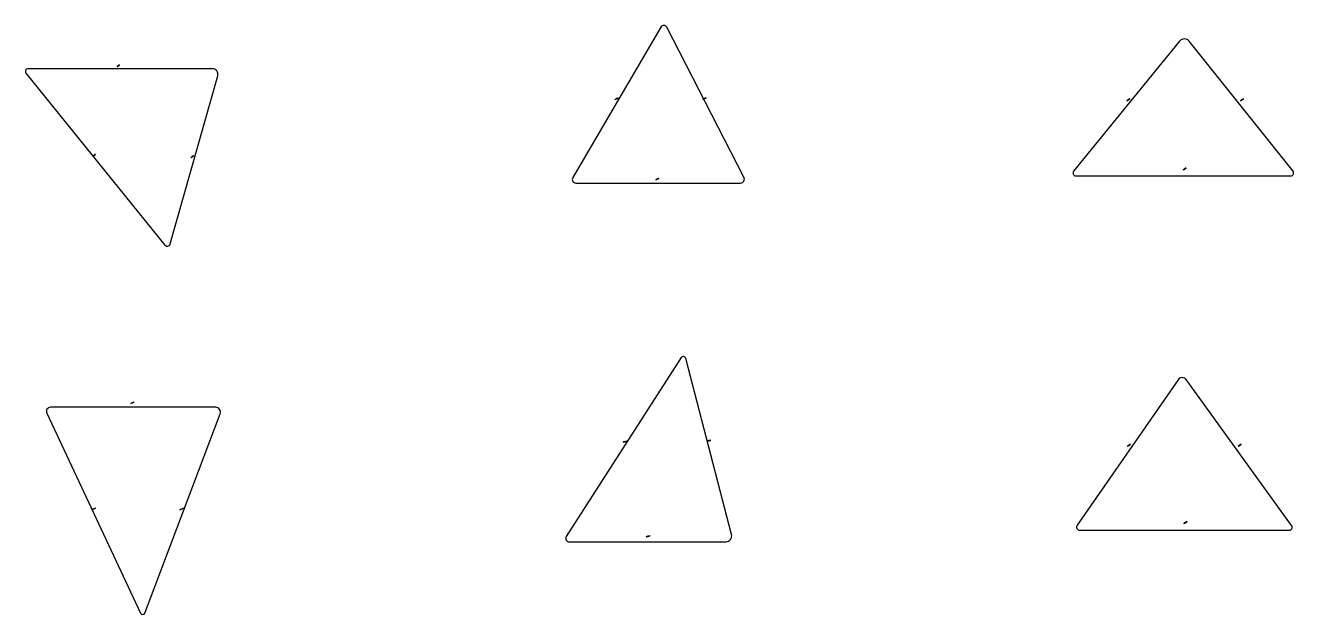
# Model space of a CAD drawing. Header units: metres. Extents: x -1 to 145, y -1 to 19.
# Drawn here: x 35.36 to 42.63, y 7.22 to 10.59 of the extents above; entities that cross this region are included whole.
import ezdxf

# ---------------------------------------------------------------- set-up
doc = ezdxf.new("R2010")
doc.units = ezdxf.units.M
doc.layers.add('LABELS', color=1, linetype='CONTINUOUS')
doc.layers.add('SHAPES', color=3, linetype='CONTINUOUS')

msp = doc.modelspace()

# ---------------------------------------------------------------- linework, layer by layer
at = {"layer": 'LABELS'}
for p, q in [((35.8886, 10.3579), (35.8946, 10.3627)), ((35.8913, 10.3601), (35.8886, 10.3579)), ((35.8913, 10.3601), (35.9028, 10.3693)), ((35.8913, 10.3601), (35.8994, 10.3667)), ((35.8967, 10.3645), (35.8913, 10.3601)), ((35.8967, 10.3645), (35.8913, 10.3601)), ((35.8916, 10.3603), (35.8913, 10.3601)), ((35.8913, 10.3601), (35.8916, 10.3603)), ((35.8916, 10.3603), (35.8913, 10.3601)), ((35.8913, 10.3601), (35.8916, 10.3603)), ((35.8973, 10.3649), (35.8916, 10.3603)), ((35.8916, 10.3603), (35.8973, 10.3649)), ((35.8916, 10.3603), (35.8973, 10.3649)), ((35.8946, 10.3627), (35.8916, 10.3603)), ((35.894, 10.3623), (35.9, 10.3671)), ((35.8943, 10.3625), (35.894, 10.3623)), ((35.8973, 10.3649), (35.8943, 10.3625)), ((35.8946, 10.3627), (35.8973, 10.3649)), ((35.9024, 10.3691), (35.8967, 10.3645)), ((35.9024, 10.3691), (35.8967, 10.3645)), ((35.9024, 10.3691), (35.8967, 10.3645)), ((35.8973, 10.3649), (35.9028, 10.3693)), ((35.9028, 10.3693), (35.8973, 10.3649)), ((35.8973, 10.3649), (35.9028, 10.3693)), ((35.8973, 10.3649), (35.9024, 10.3691)), ((35.8997, 10.3669), (35.8973, 10.3649)), ((35.8997, 10.3669), (35.8973, 10.3649)), ((35.8994, 10.3667), (35.9024, 10.3691)), ((35.9028, 10.3693), (35.9024, 10.3691)), ((35.9028, 10.3693), (35.9024, 10.3691)), ((35.9024, 10.3691), (35.9028, 10.3693)), ((35.9028, 10.3693), (35.9024, 10.3691)), ((38.7479, 10.1744), (38.7412, 10.171)), ((38.7412, 10.171), (38.7479, 10.1744)), ((38.7445, 10.1727), (38.7582, 10.1778)), ((38.7445, 10.1727), (38.7513, 10.1757)), ((38.7445, 10.1727), (38.7513, 10.1757)), ((38.7479, 10.1744), (38.7445, 10.1727)), ((38.7479, 10.1744), (38.7445, 10.1727)), ((38.7447, 10.1723), (38.7549, 10.1761)), ((38.7447, 10.1723), (38.7513, 10.1757)), ((38.7447, 10.1723), (38.7515, 10.1748)), ((38.7515, 10.1748), (38.7447, 10.1723)), ((38.7515, 10.1748), (38.7447, 10.1723)), ((38.7479, 10.1744), (38.748, 10.174)), ((38.7513, 10.1757), (38.748, 10.174)), ((38.748, 10.174), (38.7513, 10.1757)), ((38.748, 10.174), (38.7481, 10.1736)), ((38.7481, 10.1736), (38.7547, 10.177)), ((38.7481, 10.1736), (38.7547, 10.177)), ((38.7513, 10.1757), (38.7581, 10.1782)), ((38.7513, 10.1757), (38.7581, 10.1782)), ((38.7513, 10.1757), (38.7581, 10.1782)), ((38.7581, 10.1782), (38.7513, 10.1757)), ((38.7513, 10.1757), (38.7581, 10.1782)), ((38.7548, 10.1765), (38.7513, 10.1757)), ((38.7548, 10.1765), (38.7513, 10.1757)), ((38.7515, 10.1748), (38.7582, 10.1778)), ((38.7582, 10.1778), (38.7515, 10.1748)), ((38.7582, 10.1778), (38.7515, 10.1748)), ((38.7549, 10.1761), (38.7615, 10.1795)), ((38.7582, 10.1778), (38.7549, 10.1761)), ((38.7549, 10.1761), (38.7582, 10.1778)), ((38.7582, 10.1778), (38.7549, 10.1761)), ((38.7582, 10.1778), (38.7549, 10.1761)), ((38.7581, 10.1782), (38.7582, 10.1778)), ((38.7581, 10.1782), (38.7582, 10.1778)), ((38.7581, 10.1782), (38.7582, 10.1778)), ((38.7582, 10.1778), (38.7581, 10.1782)), ((38.7581, 10.1782), (38.7582, 10.1778)), ((38.7582, 10.1778), (38.7615, 10.1795)), ((39.252, 10.1754), (39.2454, 10.172)), ((39.252, 10.1754), (39.2454, 10.172)), ((39.2454, 10.172), (39.2488, 10.1732)), ((39.2454, 10.172), (39.2488, 10.1732)), ((39.2487, 10.1737), (39.2624, 10.1788)), ((39.2487, 10.1737), (39.2554, 10.1766)), ((39.2487, 10.1737), (39.2554, 10.1766)), ((39.252, 10.1754), (39.2487, 10.1737)), ((39.252, 10.1754), (39.2487, 10.1737)), ((39.2487, 10.1737), (39.2488, 10.1732)), ((39.2488, 10.1732), (39.2487, 10.1737)), ((39.2488, 10.1732), (39.2487, 10.1737)), ((39.2487, 10.1737), (39.2488, 10.1732)), ((39.2488, 10.1732), (39.2487, 10.1737)), ((39.2488, 10.1732), (39.2591, 10.1771)), ((39.2488, 10.1732), (39.2554, 10.1766)), ((39.2488, 10.1732), (39.2554, 10.1766)), ((39.2488, 10.1732), (39.2557, 10.1758)), ((39.2557, 10.1758), (39.2488, 10.1732)), ((39.2557, 10.1758), (39.2488, 10.1732)), ((39.2554, 10.1766), (39.2521, 10.1749)), ((39.2521, 10.1749), (39.2522, 10.1745)), ((39.2522, 10.1745), (39.2589, 10.1779)), ((39.2522, 10.1745), (39.2589, 10.1779)), ((39.2554, 10.1766), (39.2623, 10.1792)), ((39.2554, 10.1766), (39.2623, 10.1792)), ((39.2554, 10.1766), (39.2623, 10.1792)), ((39.2623, 10.1792), (39.2554, 10.1766)), ((39.2554, 10.1766), (39.2623, 10.1792)), ((39.259, 10.1775), (39.2554, 10.1766)), ((39.259, 10.1775), (39.2554, 10.1766)), ((39.2557, 10.1758), (39.2624, 10.1788)), ((39.2624, 10.1788), (39.2557, 10.1758)), ((39.2624, 10.1788), (39.2557, 10.1758)), ((39.2591, 10.1771), (39.2657, 10.1805)), ((39.2624, 10.1788), (39.2591, 10.1771)), ((39.2591, 10.1771), (39.2624, 10.1788)), ((39.2624, 10.1788), (39.2591, 10.1771)), ((39.2624, 10.1788), (39.2591, 10.1771)), ((39.2623, 10.1792), (39.2624, 10.1788)), ((39.2623, 10.1792), (39.2624, 10.1788)), ((39.2623, 10.1792), (39.2624, 10.1788)), ((39.2624, 10.1788), (39.2623, 10.1792)), ((39.2623, 10.1792), (39.2624, 10.1788)), ((39.2624, 10.1788), (39.2657, 10.1805)), ((41.6749, 10.1631), (41.6921, 10.1748)), ((41.6921, 10.1748), (41.6749, 10.1631)), ((41.6792, 10.1661), (41.6921, 10.1748)), ((41.6878, 10.1719), (41.6921, 10.1748)), ((41.6878, 10.1719), (41.6921, 10.1748)), ((41.6921, 10.1748), (41.6878, 10.1719)), ((41.6878, 10.1719), (41.6921, 10.1748)), ((41.6878, 10.1719), (41.6921, 10.1748)), ((41.6921, 10.1748), (41.6878, 10.1719)), ((41.6921, 10.1748), (41.6878, 10.1719)), ((41.6921, 10.1748), (41.6921, 10.1748)), ((41.6921, 10.1748), (41.6921, 10.1748)), ((41.6921, 10.1748), (41.6921, 10.1748)), ((41.6921, 10.1748), (41.6921, 10.1748)), ((41.6921, 10.1748), (41.6921, 10.1748)), ((42.3263, 10.1632), (42.3435, 10.1749)), ((42.3306, 10.1661), (42.3435, 10.1749)), ((42.3306, 10.1661), (42.3435, 10.1749)), ((42.3392, 10.172), (42.3435, 10.1749)), ((42.3392, 10.172), (42.3435, 10.1749)), ((42.3435, 10.1749), (42.3392, 10.172)), ((42.3392, 10.172), (42.3435, 10.1749)), ((42.3392, 10.172), (42.3435, 10.1749)), ((42.3435, 10.1749), (42.3392, 10.172)), ((42.3435, 10.1749), (42.3392, 10.172)), ((42.3435, 10.1749), (42.3392, 10.172)), ((42.3435, 10.1749), (42.3435, 10.1749)), ((42.3435, 10.1749), (42.3435, 10.1749)), ((42.3435, 10.1749), (42.3435, 10.1749)), ((42.3435, 10.1749), (42.3435, 10.1749)), ((42.3435, 10.1749), (42.3435, 10.1749)), ((42.3435, 10.1749), (42.3435, 10.1749)), ((38.7412, 10.171), (38.7447, 10.1723)), ((38.7445, 10.1727), (38.7447, 10.1723)), ((38.7447, 10.1723), (38.7445, 10.1727)), ((38.7447, 10.1723), (38.7445, 10.1727)), ((38.7445, 10.1727), (38.7447, 10.1723)), ((38.7447, 10.1723), (38.7445, 10.1727)), ((41.6749, 10.1631), (41.6878, 10.1719)), ((41.6749, 10.1631), (41.6792, 10.1661)), ((41.6749, 10.1631), (41.6792, 10.1661)), ((41.6792, 10.1661), (41.6749, 10.1631)), ((41.6749, 10.1631), (41.6792, 10.1661)), ((41.6749, 10.1631), (41.6792, 10.1661)), ((41.6792, 10.1661), (41.6749, 10.1631)), ((41.6749, 10.1631), (41.6792, 10.1661)), ((41.6792, 10.1661), (41.6749, 10.1631)), ((41.6749, 10.1631), (41.6749, 10.1631)), ((41.6749, 10.1631), (41.6749, 10.1631)), ((41.6749, 10.1631), (41.6749, 10.1631)), ((41.6792, 10.1661), (41.6878, 10.1719)), ((41.6792, 10.1661), (41.6878, 10.1719)), ((41.6878, 10.1719), (41.6792, 10.1661)), ((41.6878, 10.1719), (41.6792, 10.1661)), ((41.6792, 10.1661), (41.6878, 10.1719)), ((41.6792, 10.1661), (41.6878, 10.1719)), ((41.6878, 10.1719), (41.6792, 10.1661)), ((41.6878, 10.1719), (41.6792, 10.1661)), ((41.6878, 10.1719), (41.6792, 10.1661)), ((41.6792, 10.1661), (41.6835, 10.169)), ((41.6792, 10.1661), (41.6792, 10.1661)), ((41.6792, 10.1661), (41.6792, 10.1661)), ((41.6835, 10.169), (41.6835, 10.169)), ((41.6835, 10.169), (41.6835, 10.169)), ((41.6878, 10.1719), (41.6878, 10.1719)), ((42.3263, 10.1632), (42.3306, 10.1661)), ((42.3263, 10.1632), (42.3306, 10.1661)), ((42.3306, 10.1661), (42.3263, 10.1632)), ((42.3263, 10.1632), (42.3306, 10.1661)), ((42.3263, 10.1632), (42.3306, 10.1661)), ((42.3306, 10.1661), (42.3263, 10.1632)), ((42.3263, 10.1632), (42.3306, 10.1661)), ((42.3306, 10.1661), (42.3263, 10.1632)), ((42.3263, 10.1632), (42.3306, 10.1661)), ((42.3263, 10.1632), (42.3263, 10.1632)), ((42.3263, 10.1632), (42.3263, 10.1632)), ((42.3263, 10.1632), (42.3263, 10.1632)), ((42.3263, 10.1632), (42.3263, 10.1632)), ((42.3306, 10.1661), (42.3392, 10.172)), ((42.3306, 10.1661), (42.3392, 10.172)), ((42.3392, 10.172), (42.3306, 10.1661)), ((42.3392, 10.172), (42.3306, 10.1661)), ((42.3306, 10.1661), (42.3392, 10.172)), ((42.3306, 10.1661), (42.3392, 10.172)), ((42.3392, 10.172), (42.3306, 10.1661)), ((42.3392, 10.172), (42.3306, 10.1661)), ((42.3392, 10.172), (42.3306, 10.1661)), ((42.3392, 10.172), (42.3306, 10.1661)), ((42.3306, 10.1661), (42.3349, 10.1691)), ((42.3306, 10.1661), (42.3349, 10.1691)), ((42.3306, 10.1661), (42.3306, 10.1661)), ((42.3306, 10.1661), (42.3306, 10.1661)), ((42.3306, 10.1661), (42.3306, 10.1661)), ((42.3349, 10.1691), (42.3349, 10.1691)), ((42.3349, 10.1691), (42.3349, 10.1691)), ((35.7558, 9.8483), (35.7497, 9.8435)), ((35.7497, 9.8435), (35.7558, 9.8483)), ((35.7497, 9.8435), (35.7525, 9.8457)), ((35.7525, 9.8457), (35.7606, 9.8523)), ((35.7525, 9.8457), (35.7585, 9.8505)), ((35.7525, 9.8457), (35.7579, 9.8501)), ((35.7579, 9.8501), (35.7525, 9.8457)), ((35.7579, 9.8501), (35.7525, 9.8457)), ((35.7528, 9.8459), (35.7525, 9.8457)), ((35.7525, 9.8457), (35.7528, 9.8459)), ((35.7525, 9.8457), (35.7528, 9.8459)), ((35.7528, 9.8459), (35.7525, 9.8457)), ((35.7525, 9.8457), (35.7528, 9.8459)), ((35.7528, 9.8459), (35.7636, 9.8547)), ((35.7528, 9.8459), (35.7585, 9.8505)), ((35.7528, 9.8459), (35.7585, 9.8505)), ((35.7558, 9.8483), (35.7528, 9.8459)), ((35.7558, 9.8483), (35.7528, 9.8459)), ((35.7552, 9.8479), (35.7612, 9.8527)), ((35.7552, 9.8479), (35.7612, 9.8527)), ((35.7555, 9.8481), (35.7552, 9.8479)), ((35.7585, 9.8505), (35.7555, 9.8481)), ((35.7558, 9.8483), (35.7585, 9.8505)), ((35.7579, 9.8501), (35.7636, 9.8547)), ((35.7636, 9.8547), (35.7579, 9.8501)), ((35.7636, 9.8547), (35.7579, 9.8501)), ((35.7585, 9.8505), (35.7639, 9.8549)), ((35.7585, 9.8505), (35.7639, 9.8549)), ((35.7585, 9.8505), (35.7639, 9.8549)), ((35.7639, 9.8549), (35.7585, 9.8505)), ((35.7609, 9.8525), (35.7585, 9.8505)), ((35.7609, 9.8525), (35.7585, 9.8505)), ((35.7585, 9.8505), (35.7606, 9.8523)), ((35.7606, 9.8523), (35.7667, 9.8571)), ((35.7606, 9.8523), (35.7667, 9.8571)), ((35.7636, 9.8547), (35.7606, 9.8523)), ((35.7606, 9.8523), (35.7636, 9.8547)), ((35.7636, 9.8547), (35.7606, 9.8523)), ((35.7636, 9.8547), (35.7667, 9.8571)), ((35.7639, 9.8549), (35.7636, 9.8547)), ((35.7639, 9.8549), (35.7636, 9.8547)), ((35.7639, 9.8549), (35.7636, 9.8547)), ((35.7636, 9.8547), (35.7639, 9.8549)), ((36.3175, 9.8409), (36.3114, 9.8361)), ((36.3114, 9.8361), (36.3175, 9.8409)), ((36.3114, 9.8361), (36.3141, 9.8383)), ((36.3141, 9.8383), (36.3223, 9.8449)), ((36.3141, 9.8383), (36.3202, 9.8431)), ((36.3141, 9.8383), (36.3195, 9.8427)), ((36.3195, 9.8427), (36.3141, 9.8383)), ((36.3195, 9.8427), (36.3141, 9.8383)), ((36.3145, 9.8385), (36.3141, 9.8383)), ((36.3141, 9.8383), (36.3145, 9.8385)), ((36.3141, 9.8383), (36.3145, 9.8385)), ((36.3145, 9.8385), (36.3141, 9.8383)), ((36.3141, 9.8383), (36.3145, 9.8385)), ((36.3145, 9.8385), (36.3253, 9.8473)), ((36.3145, 9.8385), (36.3202, 9.8431)), ((36.3145, 9.8385), (36.3202, 9.8431)), ((36.3175, 9.8409), (36.3145, 9.8385)), ((36.3175, 9.8409), (36.3145, 9.8385)), ((36.3168, 9.8405), (36.3229, 9.8453)), ((36.3168, 9.8405), (36.3229, 9.8453)), ((36.3172, 9.8407), (36.3168, 9.8405)), ((36.3202, 9.8431), (36.3172, 9.8407)), ((36.3172, 9.8407), (36.3202, 9.8431)), ((36.3175, 9.8409), (36.3172, 9.8407)), ((36.3195, 9.8427), (36.3253, 9.8473)), ((36.3253, 9.8473), (36.3195, 9.8427)), ((36.3253, 9.8473), (36.3195, 9.8427)), ((36.3202, 9.8431), (36.3256, 9.8475)), ((36.3202, 9.8431), (36.3256, 9.8475)), ((36.3202, 9.8431), (36.3256, 9.8475)), ((36.3256, 9.8475), (36.3202, 9.8431)), ((36.3202, 9.8431), (36.3256, 9.8475)), ((36.3226, 9.8451), (36.3202, 9.8431)), ((36.3226, 9.8451), (36.3202, 9.8431)), ((36.3223, 9.8449), (36.3283, 9.8497)), ((36.3253, 9.8473), (36.3223, 9.8449)), ((36.3223, 9.8449), (36.3253, 9.8473)), ((36.3253, 9.8473), (36.3223, 9.8449)), ((36.3253, 9.8473), (36.3223, 9.8449)), ((36.3253, 9.8473), (36.3283, 9.8497)), ((36.3256, 9.8475), (36.3253, 9.8473)), ((36.3256, 9.8475), (36.3253, 9.8473)), ((36.3256, 9.8475), (36.3253, 9.8473)), ((36.3253, 9.8473), (36.3256, 9.8475)), ((36.3256, 9.8475), (36.3253, 9.8473)), ((42.0018, 9.7693), (41.9975, 9.7664)), ((41.9975, 9.7664), (42.0018, 9.7693)), ((41.9975, 9.7664), (42.0018, 9.7693)), ((42.0018, 9.7693), (41.9975, 9.7664)), ((41.9975, 9.7664), (42.0018, 9.7693)), ((41.9975, 9.7664), (42.0018, 9.7693)), ((42.0018, 9.7693), (41.9975, 9.7664)), ((41.9975, 9.7664), (42.0018, 9.7693)), ((42.0018, 9.7693), (41.9975, 9.7664)), ((41.9975, 9.7664), (41.9975, 9.7664)), ((41.9975, 9.7664), (41.9975, 9.7664)), ((42.0018, 9.7693), (42.0104, 9.7752)), ((42.0018, 9.7693), (42.0104, 9.7752)), ((42.0104, 9.7752), (42.0018, 9.7693)), ((42.0104, 9.7752), (42.0018, 9.7693)), ((42.0018, 9.7693), (42.0104, 9.7752)), ((42.0018, 9.7693), (42.0104, 9.7752)), ((42.0104, 9.7752), (42.0018, 9.7693)), ((42.0104, 9.7752), (42.0018, 9.7693)), ((42.0018, 9.7693), (42.0061, 9.7722)), ((42.0061, 9.7722), (42.0018, 9.7693)), ((42.0018, 9.7693), (42.0018, 9.7693)), ((42.0061, 9.7722), (42.0147, 9.7781)), ((42.0147, 9.7781), (42.0061, 9.7722)), ((42.0061, 9.7722), (42.0061, 9.7722)), ((42.0104, 9.7752), (42.0147, 9.7781)), ((42.0147, 9.7781), (42.0104, 9.7752)), ((42.0104, 9.7752), (42.0147, 9.7781)), ((42.0147, 9.7781), (42.0104, 9.7752)), ((42.0104, 9.7752), (42.0147, 9.7781)), ((42.0104, 9.7752), (42.0147, 9.7781)), ((42.0147, 9.7781), (42.0104, 9.7752)), ((42.0147, 9.7781), (42.0147, 9.7781)), ((42.0147, 9.7781), (42.0147, 9.7781)), ((38.9829, 9.7139), (38.9763, 9.7105)), ((38.9763, 9.7105), (38.9829, 9.7139)), ((38.9763, 9.7105), (38.9797, 9.7117)), ((38.9797, 9.7117), (38.9763, 9.7105)), ((38.9863, 9.7152), (38.9796, 9.7122)), ((38.9796, 9.7122), (38.9863, 9.7152)), ((38.9796, 9.7122), (38.9863, 9.7152)), ((38.9796, 9.7122), (38.9797, 9.7117)), ((38.9797, 9.7117), (38.9796, 9.7122)), ((38.9797, 9.7117), (38.9796, 9.7122)), ((38.9797, 9.7117), (38.9931, 9.7177)), ((38.9797, 9.7117), (38.9863, 9.7152)), ((38.9865, 9.7143), (38.9797, 9.7117)), ((38.9865, 9.7143), (38.9797, 9.7117)), ((38.9829, 9.7139), (38.9863, 9.7152)), ((38.9831, 9.713), (38.9897, 9.7164)), ((38.9863, 9.7152), (38.9931, 9.7177)), ((38.9863, 9.7152), (38.9931, 9.7177)), ((38.9863, 9.7152), (38.9931, 9.7177)), ((38.9863, 9.7152), (38.9932, 9.7173)), ((38.9898, 9.716), (38.9863, 9.7152)), ((38.9898, 9.716), (38.9863, 9.7152)), ((38.9932, 9.7173), (38.9865, 9.7143)), ((38.9932, 9.7173), (38.9865, 9.7143)), ((38.9932, 9.7173), (38.9865, 9.7143)), ((38.9932, 9.7173), (38.9899, 9.7156)), ((38.9931, 9.7177), (38.9932, 9.7173)), ((38.9931, 9.7177), (38.9932, 9.7173)), ((38.9931, 9.7177), (38.9932, 9.7173)), ((38.9931, 9.7177), (38.9932, 9.7173)), ((35.9749, 8.4321), (35.9683, 8.4293)), ((35.9683, 8.4293), (35.9749, 8.4321)), ((35.9683, 8.4293), (35.9717, 8.4309)), ((35.9717, 8.4309), (35.9683, 8.4293)), ((35.9784, 8.4337), (35.9716, 8.4307)), ((35.9716, 8.4307), (35.9784, 8.4337)), ((35.9716, 8.4307), (35.9784, 8.4337)), ((35.9716, 8.4307), (35.9717, 8.4309)), ((35.9717, 8.4309), (35.9716, 8.4307)), ((35.9717, 8.4309), (35.9716, 8.4307)), ((35.9717, 8.4309), (35.9852, 8.4369)), ((35.9786, 8.4341), (35.9717, 8.4309)), ((35.9786, 8.4341), (35.9717, 8.4309)), ((35.9717, 8.4309), (35.9784, 8.4337)), ((35.9749, 8.4321), (35.9784, 8.4337)), ((35.9752, 8.4325), (35.9818, 8.4353)), ((35.9784, 8.4337), (35.9853, 8.4371)), ((35.9784, 8.4337), (35.9852, 8.4369)), ((35.9784, 8.4337), (35.9852, 8.4369)), ((35.9784, 8.4337), (35.9852, 8.4369)), ((35.9819, 8.4355), (35.9784, 8.4337)), ((35.9819, 8.4355), (35.9784, 8.4337)), ((35.9853, 8.4371), (35.9786, 8.4341)), ((35.9853, 8.4371), (35.9786, 8.4341)), ((35.9853, 8.4371), (35.9786, 8.4341)), ((35.9853, 8.4371), (35.982, 8.4357)), ((35.9852, 8.4369), (35.9853, 8.4371)), ((35.9852, 8.4369), (35.9853, 8.4371)), ((35.9852, 8.4369), (35.9853, 8.4371)), ((35.9852, 8.4369), (35.9853, 8.4371)), ((38.8105, 8.2119), (38.7948, 8.2091)), ((38.804, 8.2102), (38.8105, 8.2119)), ((38.8073, 8.2111), (38.8105, 8.2119)), ((39.2754, 8.2151), (39.269, 8.2134)), ((39.2754, 8.2151), (39.269, 8.2134)), ((39.269, 8.2134), (39.2729, 8.2141)), ((39.269, 8.2134), (39.2729, 8.2141)), ((39.2722, 8.2143), (39.2879, 8.217)), ((39.2722, 8.2143), (39.2794, 8.2158)), ((39.2722, 8.2143), (39.2794, 8.2158)), ((39.2754, 8.2151), (39.2722, 8.2143)), ((39.2722, 8.2143), (39.2729, 8.2141)), ((39.2729, 8.2141), (39.2722, 8.2143)), ((39.2729, 8.2141), (39.2722, 8.2143)), ((39.2729, 8.2141), (39.2722, 8.2143)), ((39.2729, 8.2141), (39.2794, 8.2158)), ((39.2729, 8.2141), (39.2794, 8.2158)), ((39.2729, 8.2141), (39.2808, 8.2155)), ((39.2808, 8.2155), (39.2729, 8.2141)), ((39.2808, 8.2155), (39.2729, 8.2141)), ((39.2912, 8.2179), (39.2754, 8.2151)), ((39.2754, 8.2151), (39.2808, 8.2155)), ((39.2768, 8.2148), (39.2833, 8.2165)), ((39.2768, 8.2148), (39.2833, 8.2165)), ((39.2794, 8.2158), (39.2872, 8.2172)), ((39.2794, 8.2158), (39.2872, 8.2172)), ((39.2794, 8.2158), (39.2872, 8.2172)), ((39.2794, 8.2158), (39.2872, 8.2172)), ((39.284, 8.2163), (39.2794, 8.2158)), ((39.284, 8.2163), (39.2794, 8.2158)), ((39.2808, 8.2155), (39.2872, 8.2172)), ((39.2808, 8.2155), (39.2879, 8.217)), ((39.2879, 8.217), (39.2808, 8.2155)), ((39.2879, 8.217), (39.2808, 8.2155)), ((39.2847, 8.2162), (39.2912, 8.2179)), ((39.2879, 8.217), (39.2847, 8.2162)), ((39.2879, 8.217), (39.2847, 8.2162)), ((39.2879, 8.217), (39.2847, 8.2162)), ((39.2872, 8.2172), (39.2879, 8.217)), ((39.2872, 8.2172), (39.2879, 8.217)), ((39.2872, 8.2172), (39.2879, 8.217)), ((39.2872, 8.2172), (39.2879, 8.217)), ((39.2879, 8.217), (39.2912, 8.2179)), ((38.7948, 8.2091), (38.7883, 8.2074)), ((38.7883, 8.2074), (38.7948, 8.2091)), ((38.7883, 8.2074), (38.7922, 8.2081)), ((38.7915, 8.2083), (38.8073, 8.2111)), ((38.7915, 8.2083), (38.7987, 8.2098)), ((38.7915, 8.2083), (38.7987, 8.2098)), ((38.7948, 8.2091), (38.7915, 8.2083)), ((38.7915, 8.2083), (38.7922, 8.2081)), ((38.7922, 8.2081), (38.7915, 8.2083)), ((38.7922, 8.2081), (38.7915, 8.2083)), ((38.7922, 8.2081), (38.7915, 8.2083)), ((38.7922, 8.2081), (38.7987, 8.2098)), ((38.7922, 8.2081), (38.8001, 8.2095)), ((38.8001, 8.2095), (38.7922, 8.2081)), ((38.8001, 8.2095), (38.7922, 8.2081)), ((38.7948, 8.2091), (38.8001, 8.2095)), ((38.7948, 8.2091), (38.7955, 8.209)), ((38.7955, 8.209), (38.7987, 8.2098)), ((38.7962, 8.2088), (38.8027, 8.2105)), ((38.7962, 8.2088), (38.8027, 8.2105)), ((38.7987, 8.2098), (38.8066, 8.2112)), ((38.7987, 8.2098), (38.8066, 8.2112)), ((38.7987, 8.2098), (38.8066, 8.2112)), ((38.7987, 8.2098), (38.8066, 8.2112)), ((38.8033, 8.2104), (38.7987, 8.2098)), ((38.8033, 8.2104), (38.7987, 8.2098)), ((38.8001, 8.2095), (38.8066, 8.2112)), ((38.8001, 8.2095), (38.8073, 8.2111)), ((38.8073, 8.2111), (38.8001, 8.2095)), ((38.8073, 8.2111), (38.8001, 8.2095)), ((38.8073, 8.2111), (38.804, 8.2102)), ((38.8073, 8.2111), (38.804, 8.2102)), ((38.8073, 8.2111), (38.804, 8.2102)), ((38.8066, 8.2112), (38.8073, 8.2111)), ((38.8066, 8.2112), (38.8073, 8.2111)), ((38.8066, 8.2112), (38.8073, 8.2111)), ((38.8066, 8.2112), (38.8073, 8.2111)), ((41.6953, 8.1951), (41.6777, 8.1839)), ((41.6777, 8.1839), (41.6953, 8.1951)), ((41.6953, 8.1951), (41.6777, 8.1839)), ((41.6777, 8.1839), (41.6909, 8.1923)), ((41.6777, 8.1839), (41.6909, 8.1923)), ((41.6777, 8.1839), (41.6821, 8.1867)), ((41.6777, 8.1839), (41.6821, 8.1867)), ((41.6821, 8.1867), (41.6777, 8.1839)), ((41.6777, 8.1839), (41.6821, 8.1867)), ((41.6821, 8.1867), (41.6777, 8.1839)), ((41.6777, 8.1839), (41.6821, 8.1867)), ((41.6821, 8.1867), (41.6777, 8.1839)), ((41.6777, 8.1839), (41.6777, 8.1839)), ((41.6777, 8.1839), (41.6777, 8.1839)), ((41.6821, 8.1867), (41.6909, 8.1923)), ((41.6821, 8.1867), (41.6909, 8.1923)), ((41.6909, 8.1923), (41.6821, 8.1867)), ((41.6909, 8.1923), (41.6821, 8.1867)), ((41.6821, 8.1867), (41.6909, 8.1923)), ((41.6909, 8.1923), (41.6821, 8.1867)), ((41.6909, 8.1923), (41.6821, 8.1867)), ((41.6821, 8.1867), (41.6909, 8.1923)), ((41.6821, 8.1867), (41.6821, 8.1867)), ((41.6865, 8.1895), (41.6865, 8.1895)), ((41.6865, 8.1895), (41.6865, 8.1895)), ((41.6909, 8.1923), (41.6953, 8.1951)), ((41.6909, 8.1923), (41.6953, 8.1951)), ((41.6953, 8.1951), (41.6909, 8.1923)), ((41.6909, 8.1923), (41.6953, 8.1951)), ((41.6953, 8.1951), (41.6909, 8.1923)), ((41.6909, 8.1923), (41.6953, 8.1951)), ((41.6909, 8.1923), (41.6909, 8.1923)), ((41.6909, 8.1923), (41.6909, 8.1923)), ((41.6953, 8.1951), (41.6953, 8.1951)), ((41.6953, 8.1951), (41.6953, 8.1951)), ((41.6953, 8.1951), (41.6953, 8.1951)), ((41.6953, 8.1951), (41.6953, 8.1951)), ((42.3294, 8.1949), (42.3118, 8.1837)), ((42.3118, 8.1837), (42.3294, 8.1949)), ((42.3118, 8.1837), (42.325, 8.1921)), ((42.3118, 8.1837), (42.3162, 8.1865)), ((42.3118, 8.1837), (42.3162, 8.1865)), ((42.3162, 8.1865), (42.3118, 8.1837)), ((42.3118, 8.1837), (42.3162, 8.1865)), ((42.3162, 8.1865), (42.3118, 8.1837)), ((42.3118, 8.1837), (42.3162, 8.1865)), ((42.3162, 8.1865), (42.3118, 8.1837)), ((42.3118, 8.1837), (42.3162, 8.1865)), ((42.3118, 8.1837), (42.3118, 8.1837)), ((42.3118, 8.1837), (42.3118, 8.1837)), ((42.3118, 8.1837), (42.3118, 8.1837)), ((42.3162, 8.1865), (42.3294, 8.1949)), ((42.3162, 8.1865), (42.325, 8.1921)), ((42.3162, 8.1865), (42.325, 8.1921)), ((42.325, 8.1921), (42.3162, 8.1865)), ((42.325, 8.1921), (42.3162, 8.1865)), ((42.3162, 8.1865), (42.325, 8.1921)), ((42.325, 8.1921), (42.3162, 8.1865)), ((42.325, 8.1921), (42.3162, 8.1865)), ((42.3162, 8.1865), (42.325, 8.1921)), ((42.325, 8.1921), (42.3162, 8.1865)), ((42.3162, 8.1865), (42.3206, 8.1893)), ((42.3162, 8.1865), (42.3162, 8.1865)), ((42.3162, 8.1865), (42.3162, 8.1865)), ((42.3206, 8.1893), (42.3206, 8.1893)), ((42.3206, 8.1893), (42.3206, 8.1893)), ((42.325, 8.1921), (42.3294, 8.1949)), ((42.325, 8.1921), (42.3294, 8.1949)), ((42.3294, 8.1949), (42.325, 8.1921)), ((42.325, 8.1921), (42.3294, 8.1949)), ((42.3294, 8.1949), (42.325, 8.1921)), ((42.325, 8.1921), (42.3294, 8.1949)), ((42.3294, 8.1949), (42.325, 8.1921)), ((42.325, 8.1921), (42.325, 8.1921)), ((42.3294, 8.1949), (42.3294, 8.1949)), ((42.3294, 8.1949), (42.3294, 8.1949)), ((42.3294, 8.1949), (42.3294, 8.1949)), ((42.3294, 8.1949), (42.3294, 8.1949)), ((42.3294, 8.1949), (42.3294, 8.1949)), ((35.7526, 7.8234), (35.746, 7.8206)), ((35.746, 7.8206), (35.7526, 7.8234)), ((35.746, 7.8206), (35.7494, 7.8222)), ((35.7493, 7.822), (35.763, 7.8284)), ((35.7493, 7.822), (35.7561, 7.825)), ((35.7493, 7.822), (35.7561, 7.825)), ((35.7526, 7.8234), (35.7493, 7.822)), ((35.7493, 7.822), (35.7494, 7.8222)), ((35.7494, 7.8222), (35.7493, 7.822)), ((35.7494, 7.8222), (35.7493, 7.822)), ((35.7494, 7.8222), (35.7493, 7.822)), ((35.7494, 7.8222), (35.7563, 7.8255)), ((35.7563, 7.8255), (35.7494, 7.8222)), ((35.7563, 7.8255), (35.7494, 7.8222)), ((35.7494, 7.8222), (35.7561, 7.825)), ((35.7663, 7.8298), (35.7526, 7.8234)), ((35.7526, 7.8234), (35.7563, 7.8255)), ((35.7526, 7.8234), (35.7561, 7.825)), ((35.7529, 7.8238), (35.7595, 7.8266)), ((35.7529, 7.8238), (35.7595, 7.8266)), ((35.7561, 7.825), (35.7629, 7.8282)), ((35.7561, 7.825), (35.7629, 7.8282)), ((35.7561, 7.825), (35.7629, 7.8282)), ((35.7561, 7.825), (35.7597, 7.8271)), ((35.7596, 7.8268), (35.7561, 7.825)), ((35.7596, 7.8268), (35.7561, 7.825)), ((35.7563, 7.8255), (35.763, 7.8284)), ((35.763, 7.8284), (35.7563, 7.8255)), ((35.763, 7.8284), (35.7563, 7.8255)), ((35.7563, 7.8255), (35.7629, 7.8282)), ((35.7597, 7.8271), (35.7663, 7.8298)), ((35.7597, 7.8271), (35.7663, 7.8298)), ((35.763, 7.8284), (35.7597, 7.8271)), ((35.763, 7.8284), (35.7597, 7.8271)), ((35.7629, 7.8282), (35.763, 7.8284)), ((35.7629, 7.8282), (35.763, 7.8284)), ((35.7629, 7.8282), (35.763, 7.8284)), ((35.763, 7.8284), (35.7663, 7.8298)), ((36.255, 7.8219), (36.2483, 7.8192)), ((36.2483, 7.8192), (36.255, 7.8219)), ((36.2483, 7.8192), (36.2518, 7.8208)), ((36.2517, 7.8205), (36.2653, 7.827)), ((36.2517, 7.8205), (36.2584, 7.8235)), ((36.2517, 7.8205), (36.2584, 7.8235)), ((36.255, 7.8219), (36.2517, 7.8205)), ((36.2517, 7.8205), (36.2518, 7.8208)), ((36.2518, 7.8208), (36.2517, 7.8205)), ((36.2518, 7.8208), (36.2517, 7.8205)), ((36.2518, 7.8208), (36.2517, 7.8205)), ((36.2518, 7.8208), (36.2586, 7.824)), ((36.2586, 7.824), (36.2518, 7.8208)), ((36.2586, 7.824), (36.2518, 7.8208)), ((36.2518, 7.8208), (36.2584, 7.8235)), ((36.2687, 7.8283), (36.255, 7.8219)), ((36.255, 7.8219), (36.2586, 7.824)), ((36.255, 7.8219), (36.2551, 7.8221)), ((36.2551, 7.8221), (36.2584, 7.8235)), ((36.2552, 7.8224), (36.2618, 7.8251)), ((36.2552, 7.8224), (36.2618, 7.8251)), ((36.2584, 7.8235), (36.2652, 7.8267)), ((36.2584, 7.8235), (36.2652, 7.8267)), ((36.2584, 7.8235), (36.2652, 7.8267)), ((36.2584, 7.8235), (36.2652, 7.8267)), ((36.2619, 7.8254), (36.2584, 7.8235)), ((36.2619, 7.8254), (36.2584, 7.8235)), ((36.2586, 7.824), (36.2653, 7.827)), ((36.2653, 7.827), (36.2586, 7.824)), ((36.2653, 7.827), (36.2586, 7.824)), ((36.2586, 7.824), (36.2652, 7.8267)), ((36.262, 7.8256), (36.2687, 7.8283)), ((36.2653, 7.827), (36.262, 7.8256)), ((36.2653, 7.827), (36.262, 7.8256)), ((36.2653, 7.827), (36.262, 7.8256)), ((36.2652, 7.8267), (36.2653, 7.827)), ((36.2652, 7.8267), (36.2653, 7.827)), ((36.2652, 7.8267), (36.2653, 7.827)), ((36.2652, 7.8267), (36.2653, 7.827)), ((36.2653, 7.827), (36.2687, 7.8283)), ((42.0192, 7.7517), (42.0016, 7.7405)), ((42.0016, 7.7405), (42.0148, 7.7489)), ((42.006, 7.7433), (42.0016, 7.7405)), ((42.0016, 7.7405), (42.006, 7.7433)), ((42.0016, 7.7405), (42.006, 7.7433)), ((42.006, 7.7433), (42.0016, 7.7405)), ((42.0016, 7.7405), (42.006, 7.7433)), ((42.006, 7.7433), (42.0016, 7.7405)), ((42.0016, 7.7405), (42.006, 7.7433)), ((42.006, 7.7433), (42.0016, 7.7405)), ((42.0016, 7.7405), (42.0016, 7.7405)), ((42.006, 7.7433), (42.0148, 7.7489)), ((42.006, 7.7433), (42.0148, 7.7489)), ((42.0148, 7.7489), (42.006, 7.7433)), ((42.0148, 7.7489), (42.006, 7.7433)), ((42.006, 7.7433), (42.0148, 7.7489)), ((42.0148, 7.7489), (42.006, 7.7433)), ((42.0148, 7.7489), (42.006, 7.7433)), ((42.006, 7.7433), (42.0104, 7.7461)), ((42.0104, 7.7461), (42.006, 7.7433)), ((42.0104, 7.7461), (42.0192, 7.7517)), ((42.0192, 7.7517), (42.0104, 7.7461)), ((42.0104, 7.7461), (42.0104, 7.7461)), ((42.0148, 7.7489), (42.0192, 7.7517)), ((42.0192, 7.7517), (42.0148, 7.7489)), ((42.0148, 7.7489), (42.0192, 7.7517)), ((42.0192, 7.7517), (42.0148, 7.7489)), ((42.0148, 7.7489), (42.0192, 7.7517)), ((42.0192, 7.7517), (42.0148, 7.7489)), ((42.0148, 7.7489), (42.0148, 7.7489)), ((42.0192, 7.7517), (42.0192, 7.7517)), ((38.9203, 7.6654), (38.9268, 7.6671)), ((38.9242, 7.6661), (38.9203, 7.6654)), ((38.9307, 7.6677), (38.9235, 7.6662)), ((38.9235, 7.6662), (38.9307, 7.6677)), ((38.9235, 7.6662), (38.9307, 7.6677)), ((38.9235, 7.6662), (38.9242, 7.6661)), ((38.9242, 7.6661), (38.9235, 7.6662)), ((38.9242, 7.6661), (38.9235, 7.6662)), ((38.9242, 7.6661), (38.9386, 7.6691)), ((38.9321, 7.6675), (38.9242, 7.6661)), ((38.9321, 7.6675), (38.9242, 7.6661)), ((38.9425, 7.6698), (38.9268, 7.6671)), ((38.9268, 7.6671), (38.9307, 7.6677)), ((38.9268, 7.6671), (38.9321, 7.6675)), ((38.9282, 7.6668), (38.9347, 7.6684)), ((38.9307, 7.6677), (38.9386, 7.6691)), ((38.9307, 7.6677), (38.9386, 7.6691)), ((38.9307, 7.6677), (38.9393, 7.669)), ((38.9353, 7.6683), (38.9307, 7.6677)), ((38.9353, 7.6683), (38.9307, 7.6677)), ((38.9321, 7.6675), (38.9386, 7.6691)), ((38.9393, 7.669), (38.9321, 7.6675)), ((38.9393, 7.669), (38.9321, 7.6675)), ((38.9393, 7.669), (38.9321, 7.6675)), ((38.9386, 7.6691), (38.9393, 7.669)), ((38.9386, 7.6691), (38.9393, 7.669)), ((38.9386, 7.6691), (38.9393, 7.669))]:
    msp.add_line(p, q, dxfattribs=at)
at = {"layer": 'SHAPES'}
for p, q in [((39.0043, 10.5854), (38.4995, 9.7224)), ((39.4806, 9.7243), (39.0382, 10.5845)), ((41.9766, 10.504), (41.3695, 9.7588)), ((42.6266, 9.7591), (42.0314, 10.5038)), ((35.367, 10.3208), (36.1623, 9.3364)), ((36.435, 10.3465), (35.3793, 10.3465)), ((36.1931, 9.3427), (36.4655, 10.3062)), ((38.5174, 9.6913), (39.4604, 9.6913)), ((41.3817, 9.7332), (42.6142, 9.7332)), ((39.1215, 8.6912), (38.4628, 7.6657)), ((39.4097, 7.6772), (39.1468, 8.6872)), ((41.968, 8.565), (41.3897, 7.7307)), ((42.6187, 7.73), (42.0145, 8.5654)), ((35.486, 8.3725), (36.0237, 7.2265)), ((36.4539, 8.4069), (35.5078, 8.4069)), ((36.0481, 7.2275), (36.4796, 8.3697)), ((38.4789, 7.6362), (39.378, 7.6362)), ((41.4045, 7.7024), (42.6046, 7.7024))]:
    msp.add_line(p, q, dxfattribs=at)
for centre, radius, start, end in [((39.021, 10.5756), 0.0193, -332.78078, -210.32198), ((42.0039, 10.4818), 0.0352, -321.36344, -219.1651), ((35.3793, 10.3307), 0.0158, -270, -141.06786), ((36.435, 10.3148), 0.0317, -15.78173, 90), ((41.3817, 9.7489), 0.0157, -219.1651, -90), ((42.6142, 9.7491), 0.0159, -90, 38.63656), ((38.5174, 9.7119), 0.0206, -210.32198, -90), ((39.4604, 9.714), 0.0226, -90, 27.21922), ((36.1761, 9.3475), 0.0177, -141.06786, -15.78173), ((39.1333, 8.6837), 0.014, -345.40708, -212.71534), ((41.9914, 8.5487), 0.0285, -324.12667, -214.72568), ((35.5078, 8.3828), 0.0241, -270, -154.86597), ((36.4539, 8.3794), 0.0275, -20.69315, 90), ((41.4045, 7.7204), 0.018, -214.72568, -90), ((42.6046, 7.7198), 0.0174, -90, 35.87333), ((38.4789, 7.6553), 0.0192, -212.71534, -90), ((39.378, 7.669), 0.0328, -90, 14.59292), ((36.0357, 7.2322), 0.0133, -154.86597, -20.69315)]:
    msp.add_arc(centre, radius, start, end, dxfattribs=at)

doc.saveas('drawing.dxf')
